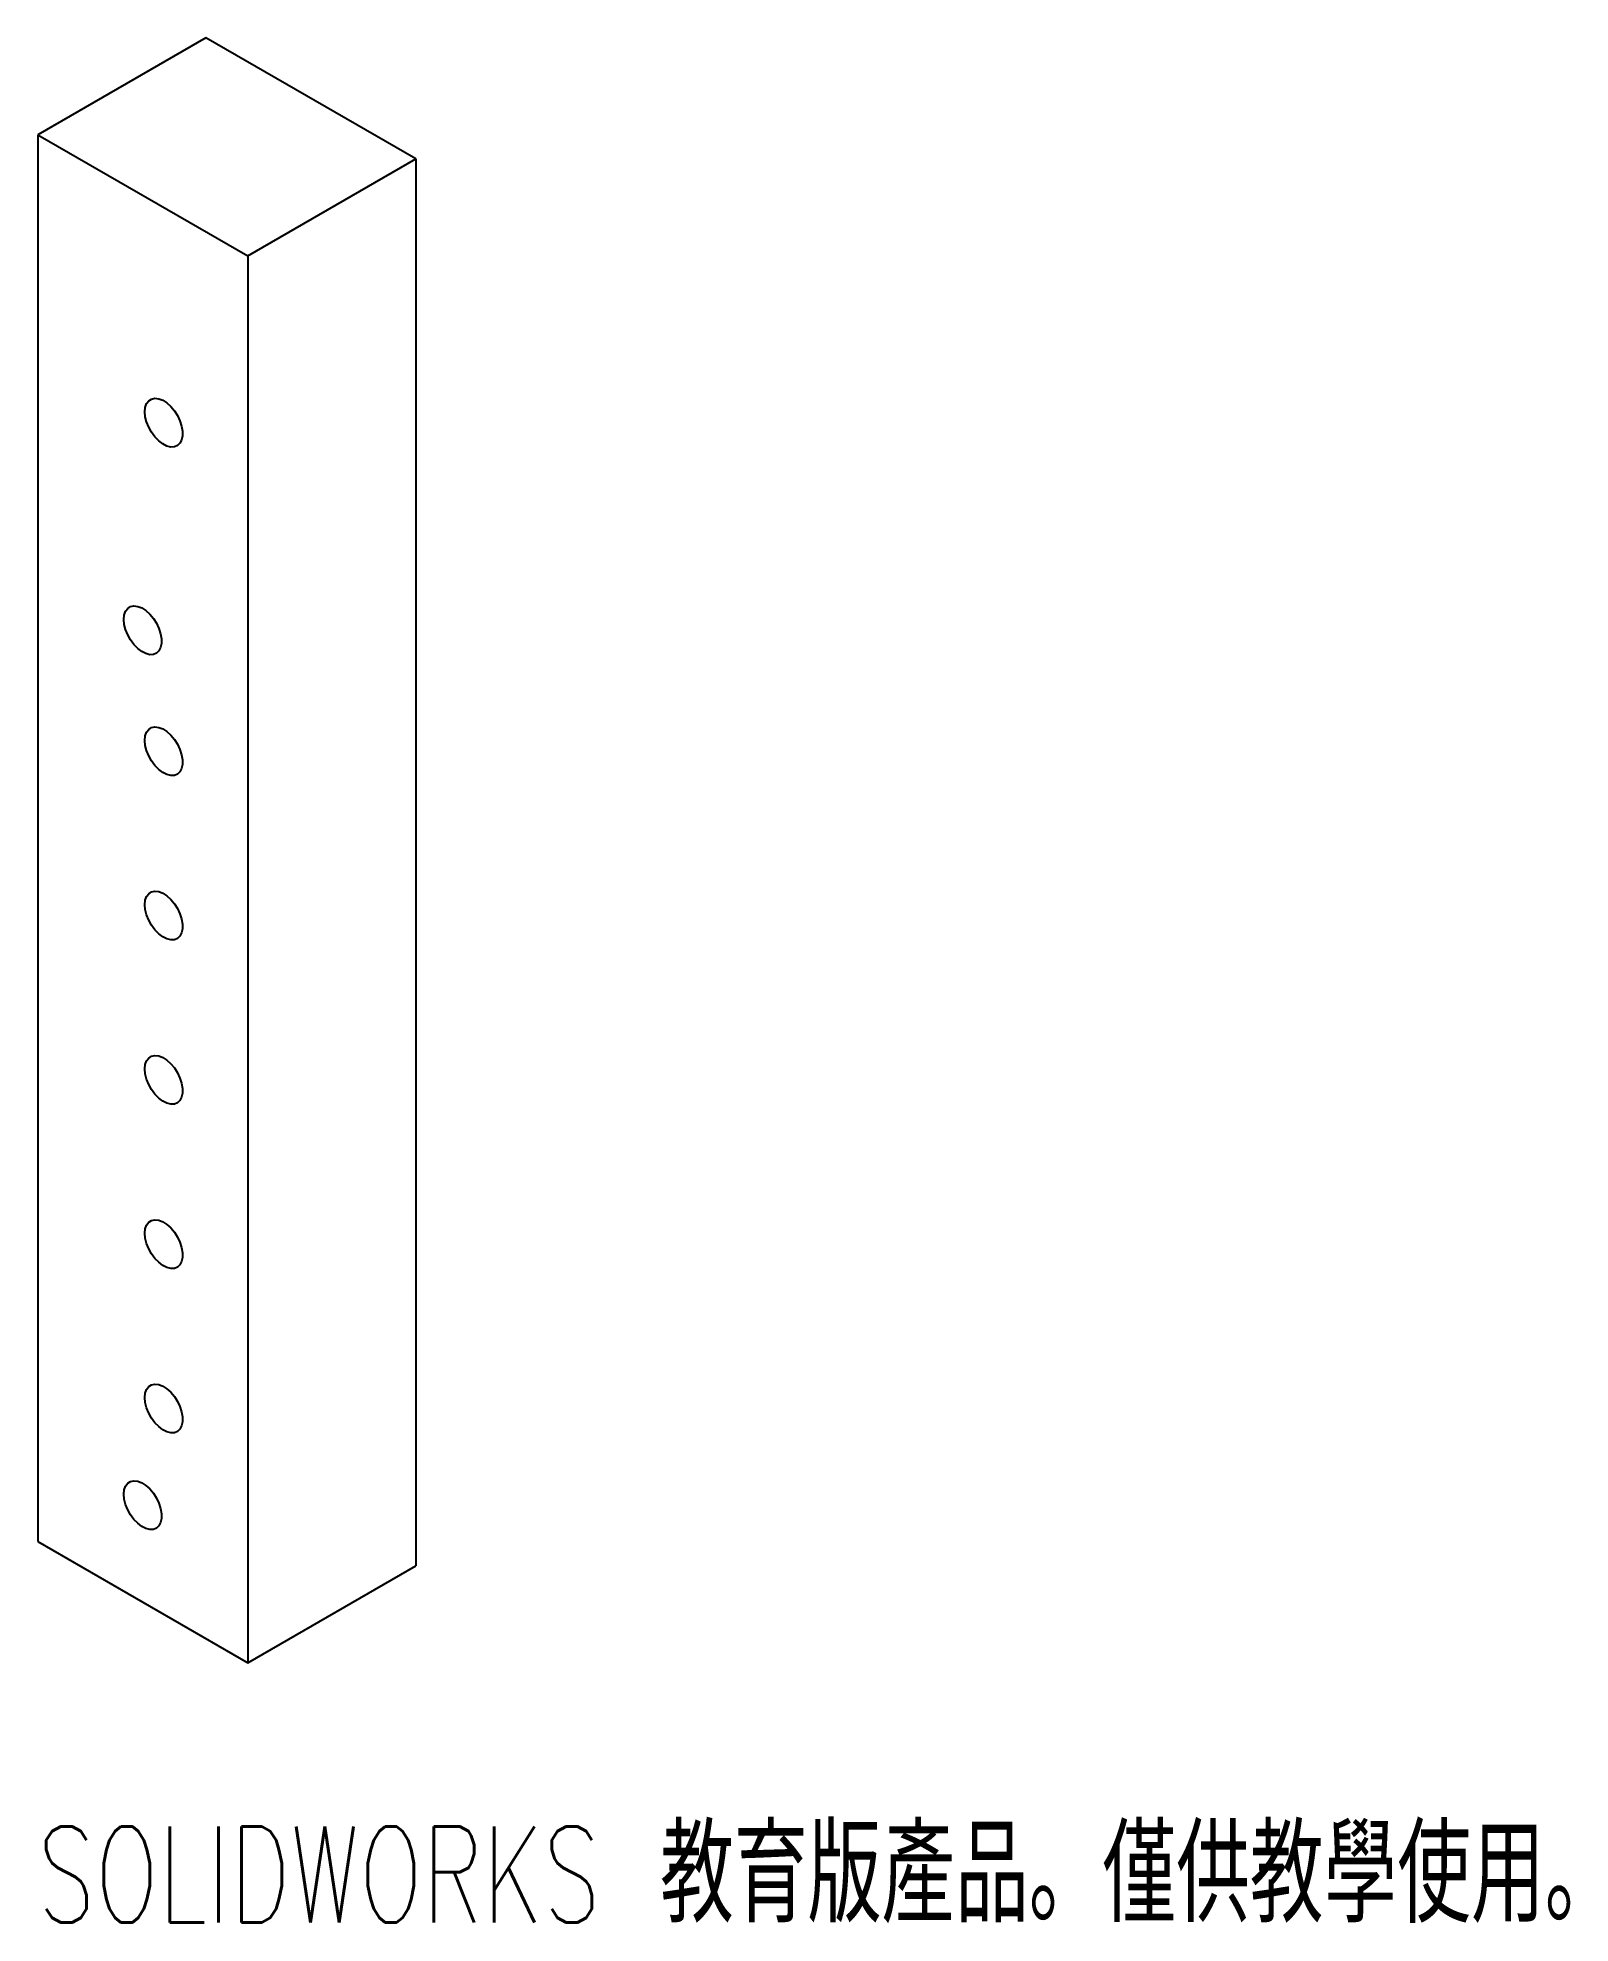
# Paper-space layout '_等角視' of a CAD drawing. Header units: millimetres. Extents: x -9.5 to 67.8, y -18.7 to 76.5.
import ezdxf

# ---------------------------------------------------------------- set-up
doc = ezdxf.new("R2010")
doc.units = ezdxf.units.MM
doc.styles.add('SLDTEXTSTYLE0', font='TXT', dxfattribs={"width": 0.7, "bigfont": 'bigfont'})

psp = doc.layouts.new('_等角視')

# ---------------------------------------------------------------- linework, layer by layer
at = {"color": 7, "linetype": 'Continuous', "lineweight": 25}
for p, q in [((-1.061, 76.55), (-9.546, 71.651)), ((9.546, 70.427), (-1.061, 76.55)), ((-9.546, 71.651), (1.061, 65.528)), ((-9.546, 71.651), (-9.546, 0.612)), ((1.061, 65.528), (9.546, 70.427)), ((9.546, 70.427), (9.546, -0.612)), ((1.061, 65.528), (1.061, -5.511)), ((-9.546, 0.612), (1.061, -5.511)), ((1.061, -5.511), (9.546, -0.612))]:
    psp.add_line(p, q, dxfattribs=at)
at = {"color": 7, "linetype": 'Continuous', "lineweight": 25, "flags": 128}
for points in [[(-4.137, 57.66), (-4.114, 57.885), (-4.048, 58.072), (-3.942, 58.215), (-3.8, 58.306), (-3.629, 58.341), (-3.437, 58.319), (-3.234, 58.24), (-3.028, 58.108), (-2.829, 57.929), (-2.646, 57.712), (-2.489, 57.467), (-2.364, 57.205), (-2.277, 56.939), (-2.233, 56.681), (-2.233, 56.442), (-2.277, 56.235), (-2.364, 56.069), (-2.489, 55.951), (-2.646, 55.888), (-2.829, 55.881), (-3.028, 55.932), (-3.234, 56.038), (-3.437, 56.195), (-3.629, 56.394), (-3.8, 56.626), (-3.942, 56.881), (-4.048, 57.147), (-4.114, 57.411), (-4.137, 57.66)], [(-5.197, 47.176), (-5.175, 47.4), (-5.109, 47.588), (-5.003, 47.731), (-4.861, 47.822), (-4.69, 47.857), (-4.498, 47.834), (-4.294, 47.755), (-4.088, 47.624), (-3.889, 47.445), (-3.707, 47.228), (-3.55, 46.983), (-3.425, 46.721), (-3.338, 46.455), (-3.294, 46.196), (-3.294, 45.958), (-3.338, 45.751), (-3.425, 45.584), (-3.55, 45.467), (-3.707, 45.403), (-3.889, 45.397), (-4.088, 45.448), (-4.294, 45.554), (-4.498, 45.71), (-4.69, 45.909), (-4.861, 46.141), (-5.003, 46.396), (-5.109, 46.662), (-5.175, 46.926), (-5.197, 47.176)], [(-4.137, 41.068), (-4.114, 41.292), (-4.048, 41.48), (-3.942, 41.623), (-3.8, 41.714), (-3.629, 41.749), (-3.437, 41.727), (-3.234, 41.648), (-3.028, 41.516), (-2.829, 41.337), (-2.646, 41.12), (-2.489, 40.875), (-2.364, 40.613), (-2.277, 40.347), (-2.233, 40.089), (-2.233, 39.85), (-2.277, 39.643), (-2.364, 39.477), (-2.489, 39.359), (-2.646, 39.296), (-2.829, 39.289), (-3.028, 39.34), (-3.234, 39.446), (-3.437, 39.603), (-3.629, 39.801), (-3.8, 40.034), (-3.942, 40.289), (-4.048, 40.555), (-4.114, 40.818), (-4.137, 41.068)], [(-4.137, 32.772), (-4.114, 32.996), (-4.048, 33.184), (-3.942, 33.327), (-3.8, 33.418), (-3.629, 33.453), (-3.437, 33.431), (-3.234, 33.352), (-3.028, 33.22), (-2.829, 33.041), (-2.646, 32.824), (-2.489, 32.579), (-2.364, 32.317), (-2.277, 32.051), (-2.233, 31.793), (-2.233, 31.554), (-2.277, 31.347), (-2.364, 31.181), (-2.489, 31.063), (-2.646, 31), (-2.829, 30.993), (-3.028, 31.044), (-3.234, 31.15), (-3.437, 31.306), (-3.629, 31.505), (-3.8, 31.738), (-3.942, 31.993), (-4.048, 32.258), (-4.114, 32.522), (-4.137, 32.772)], [(-4.137, 24.476), (-4.114, 24.7), (-4.048, 24.888), (-3.942, 25.031), (-3.8, 25.122), (-3.629, 25.157), (-3.437, 25.135), (-3.234, 25.056), (-3.028, 24.924), (-2.829, 24.745), (-2.646, 24.528), (-2.489, 24.283), (-2.364, 24.021), (-2.277, 23.755), (-2.233, 23.496), (-2.233, 23.258), (-2.277, 23.051), (-2.364, 22.885), (-2.489, 22.767), (-2.646, 22.704), (-2.829, 22.697), (-3.028, 22.748), (-3.234, 22.854), (-3.437, 23.01), (-3.629, 23.209), (-3.8, 23.442), (-3.942, 23.697), (-4.048, 23.962), (-4.114, 24.226), (-4.137, 24.476)], [(-4.137, 16.18), (-4.114, 16.404), (-4.048, 16.592), (-3.942, 16.735), (-3.8, 16.826), (-3.629, 16.861), (-3.437, 16.839), (-3.234, 16.76), (-3.028, 16.628), (-2.829, 16.449), (-2.646, 16.232), (-2.489, 15.987), (-2.364, 15.725), (-2.277, 15.459), (-2.233, 15.2), (-2.233, 14.962), (-2.277, 14.755), (-2.364, 14.589), (-2.489, 14.471), (-2.646, 14.407), (-2.829, 14.401), (-3.028, 14.452), (-3.234, 14.558), (-3.437, 14.714), (-3.629, 14.913), (-3.8, 15.146), (-3.942, 15.401), (-4.048, 15.666), (-4.114, 15.93), (-4.137, 16.18)], [(-4.137, 7.884), (-4.114, 8.108), (-4.048, 8.296), (-3.942, 8.439), (-3.8, 8.53), (-3.629, 8.565), (-3.437, 8.543), (-3.234, 8.464), (-3.028, 8.332), (-2.829, 8.153), (-2.646, 7.936), (-2.489, 7.691), (-2.364, 7.429), (-2.277, 7.163), (-2.233, 6.904), (-2.233, 6.666), (-2.277, 6.459), (-2.364, 6.293), (-2.489, 6.175), (-2.646, 6.111), (-2.829, 6.105), (-3.028, 6.156), (-3.234, 6.262), (-3.437, 6.418), (-3.629, 6.617), (-3.8, 6.85), (-3.942, 7.105), (-4.048, 7.37), (-4.114, 7.634), (-4.137, 7.884)], [(-5.197, 3.001), (-5.175, 3.225), (-5.109, 3.413), (-5.003, 3.556), (-4.861, 3.647), (-4.69, 3.682), (-4.498, 3.66), (-4.294, 3.581), (-4.088, 3.449), (-3.889, 3.27), (-3.707, 3.053), (-3.55, 2.808), (-3.425, 2.546), (-3.338, 2.28), (-3.294, 2.021), (-3.294, 1.783), (-3.338, 1.576), (-3.425, 1.41), (-3.55, 1.292), (-3.707, 1.228), (-3.889, 1.222), (-4.088, 1.273), (-4.294, 1.379), (-4.498, 1.535), (-4.69, 1.734), (-4.861, 1.967), (-5.003, 2.222), (-5.109, 2.487), (-5.175, 2.751), (-5.197, 3.001)]]:
    psp.add_lwpolyline(points, dxfattribs=at)

# ---------------------------------------------------------------- texts
at = {"color": 7, "linetype": 'Continuous', "insert": (-9.546, -13.781), "char_height": 4.83362, "attachment_point": 1, "style": 'SLDTEXTSTYLE0'}
psp.add_mtext('SOLIDWORKS 教育版產品。僅供教學使用。', dxfattribs=at)

doc.saveas('drawing.dxf')
